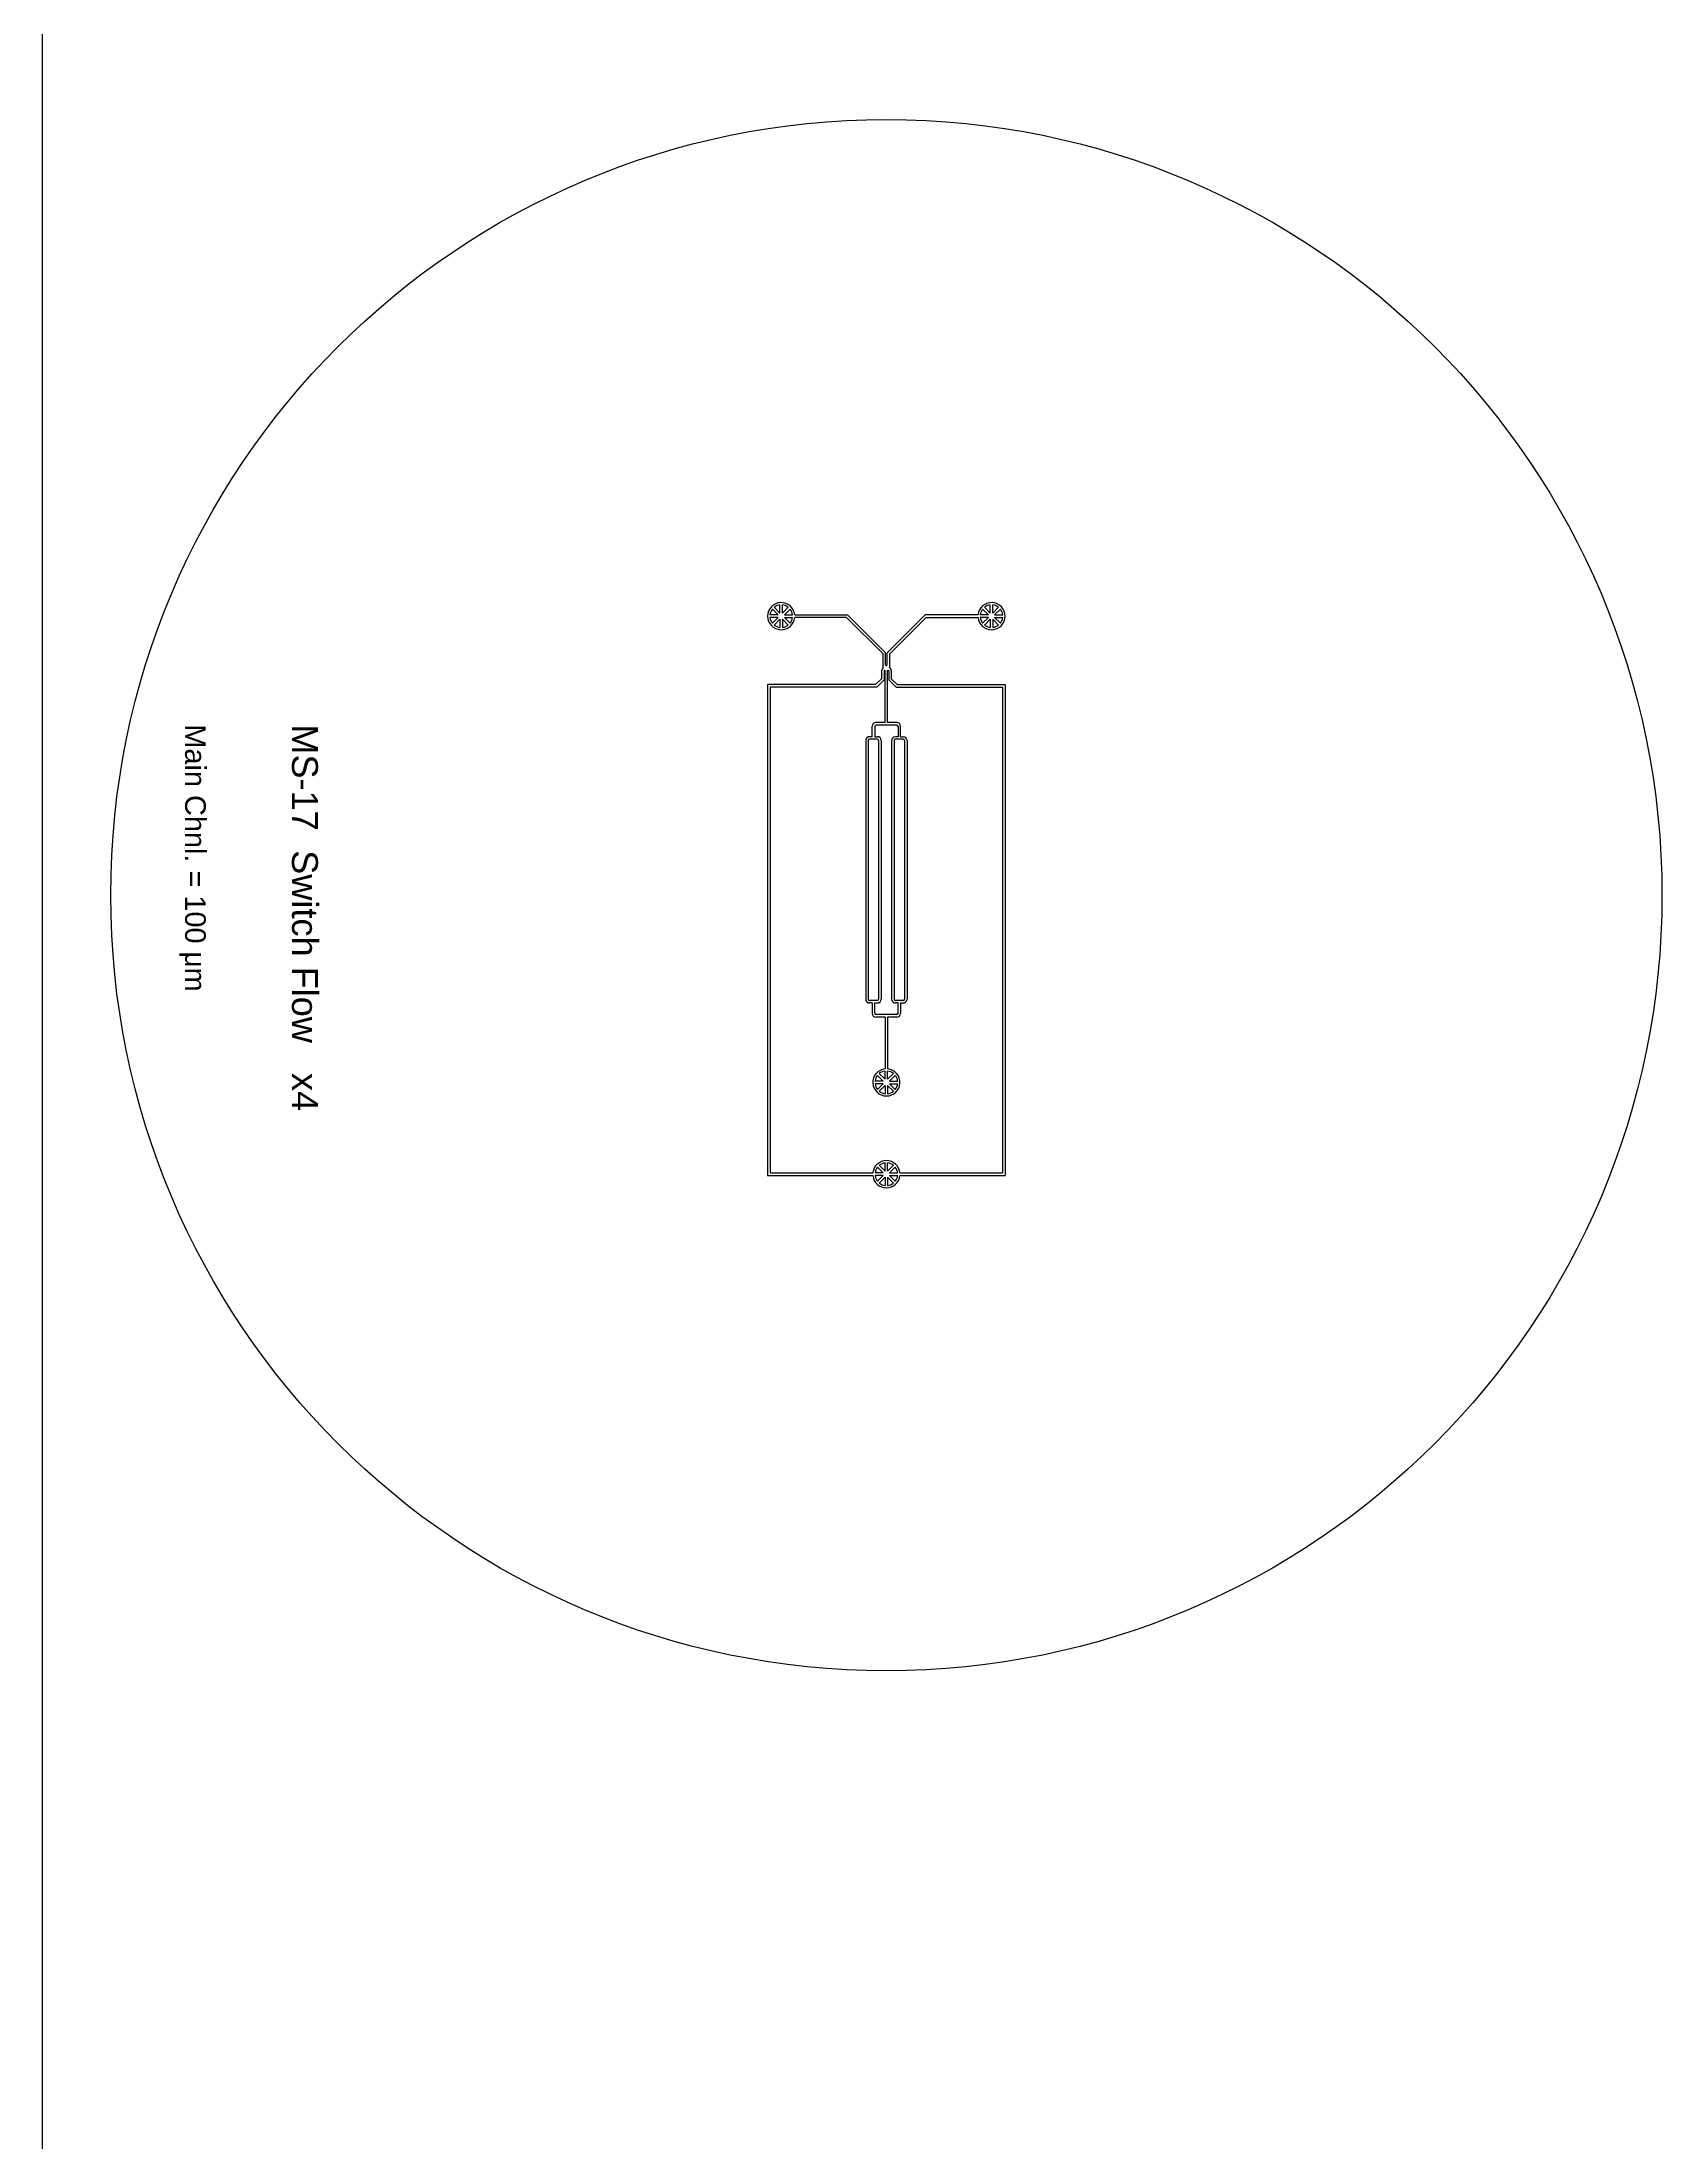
# Model space of a CAD drawing. Header units: millimetres. Extents: x 0 to 225000, y 0 to 300000.
# Drawn here: x 0 to 62659, y 96096 to 177323 of the extents above; entities that cross this region are included whole.
import ezdxf

# ---------------------------------------------------------------- set-up
doc = ezdxf.new("R2010")
doc.units = ezdxf.units.MM
doc.layers.add('CLEAR', color=150, linetype='Continuous')
doc.layers.add('MASK', color=10, linetype='Continuous')
doc.styles.get("Standard").update_dxf_attribs({"font": 'arial.ttf'})

msp = doc.modelspace()

# ---------------------------------------------------------------- linework, layer by layer
msp.add_circle((32659, 144323), 30000)
at = {"layer": 'CLEAR'}
for p, q in [((29115, 155165), (31156, 155165)), ((32629, 153692), (31156, 155165)), ((32689, 153692), (34162, 155165)), ((36203, 155165), (34162, 155165)), ((31115, 155065), (29115, 155065)), ((32529, 153651), (31115, 155065)), ((32789, 153651), (34203, 155065)), ((34203, 155065), (36203, 155065)), ((32529, 153132), (32529, 153651)), ((32629, 153232), (32629, 153692)), ((32689, 153232), (32689, 153692)), ((32789, 153132), (32789, 153651)), ((32529, 153132), (32469, 153012)), ((32469, 153012), (32469, 152694)), ((32609, 153012), (32569, 153012)), ((32569, 153012), (32569, 152652)), ((32609, 151003), (32609, 153012)), ((32644, 153202), (32629, 153232)), ((32644, 153202), (32674, 153202)), ((32674, 153202), (32689, 153232)), ((32709, 153012), (32749, 153012)), ((32709, 151002), (32709, 153012)), ((32749, 153012), (32749, 152652)), ((32789, 153132), (32849, 153012)), ((32849, 153012), (32849, 152694)), ((32245, 152470), (28067, 152470)), ((28067, 152470), (28067, 133480)), ((32286, 152370), (28167, 152370)), ((28167, 152370), (28167, 133580)), ((32469, 152694), (32245, 152470)), ((32569, 152652), (32286, 152370)), ((32749, 152652), (33032, 152370)), ((32849, 152694), (33074, 152470)), ((33032, 152370), (37151, 152370)), ((33074, 152470), (37251, 152470)), ((37151, 152370), (37151, 133580)), ((37251, 152470), (37251, 133480)), ((31859, 150303), (31859, 140303)), ((31959, 150303), (31959, 140303)), ((32109, 150453), (32009, 150453)), ((32309, 150353), (32009, 150353)), ((32109, 150453), (32109, 150853)), ((32209, 150853), (32209, 150453)), ((32209, 150453), (32309, 150453)), ((32609, 151003), (32259, 151003)), ((33059, 150902), (32259, 150903)), ((32359, 150303), (32359, 140303)), ((32459, 150303), (32459, 140302)), ((33059, 151002), (32709, 151002)), ((32859, 150302), (32859, 140302)), ((32959, 150302), (32959, 140302)), ((33109, 150452), (33009, 150452)), ((33309, 150352), (33009, 150352)), ((33109, 150852), (33109, 150452)), ((33209, 150452), (33209, 150852)), ((33209, 150452), (33309, 150452)), ((33359, 150302), (33359, 140302)), ((33459, 150302), (33459, 140302)), ((32309, 140252), (32009, 140252)), ((32109, 140152), (32009, 140152)), ((32109, 140152), (32109, 139752)), ((32209, 140152), (32309, 140152)), ((32209, 139752), (32209, 140152)), ((33309, 140252), (33009, 140252)), ((33109, 140152), (33009, 140152)), ((33109, 139752), (33109, 140152)), ((33209, 140152), (33309, 140152)), ((33209, 140152), (33209, 139752)), ((33059, 139702), (32259, 139702)), ((32609, 139602), (32259, 139602)), ((32609, 139602), (32609, 137602)), ((33059, 139602), (32709, 139602)), ((32709, 139602), (32709, 137602)), ((28067, 133480), (32137, 133480)), ((28167, 133580), (32137, 133580)), ((33182, 133580), (37151, 133580)), ((33182, 133480), (37251, 133480))]:
    msp.add_line(p, q, dxfattribs=at)
for centre, radius, start, end in [((28592, 155115), 525, 5.46502, 354.53498), ((36726, 155115), 525, 185.46502, 174.53498), ((32009, 150303), 150, 90, 180), ((32009, 150303), 50, 90, 180), ((32259, 150853), 150, 90, 180), ((32259, 150853), 50, 90, 180), ((32309, 150303), 150, 0, 90), ((32309, 150303), 50, 0, 90), ((33009, 150302), 150, 90, 180), ((33009, 150302), 50, 90, 180), ((33059, 150852), 150, 0, 90), ((33059, 150852), 50, 0, 90), ((33309, 150302), 150, 0, 90), ((33309, 150302), 50, 0, 90), ((32009, 140302), 150, 180, 270), ((32009, 140302), 50, 180, 270), ((32259, 139752), 150, 180, 270), ((32259, 139752), 50, 180, 270), ((32309, 140302), 50, 270, 0), ((32309, 140302), 150, 270, 0), ((33009, 140302), 150, 180, 270), ((33009, 140302), 50, 180, 270), ((33059, 139752), 50, 270, 0), ((33059, 139752), 150, 270, 0), ((33309, 140302), 50, 270, 0), ((33309, 140302), 150, 270, 0), ((32659, 137080), 525, 95.46502, 84.53498), ((32659, 133530), 525, 5.46502, 174.53498), ((32659, 133530), 525, 185.46502, 354.53498)]:
    msp.add_arc(centre, radius, start, end, dxfattribs=at)
at = {"layer": 'MASK'}
for p, q in [((0, 300000), (0, 0)), ((28472, 155165), (28156, 155165)), ((28472, 155165), (28249, 155389)), ((28543, 155236), (28319, 155459)), ((28543, 155236), (28543, 155552)), ((28642, 155236), (28642, 155552)), ((28642, 155236), (28866, 155459)), ((28713, 155165), (28936, 155389)), ((28713, 155165), (29029, 155165)), ((36606, 155165), (36290, 155165)), ((36606, 155165), (36382, 155389)), ((36676, 155236), (36453, 155459)), ((36676, 155236), (36676, 155552)), ((36776, 155236), (36776, 155552)), ((36776, 155236), (36999, 155459)), ((36847, 155165), (37070, 155389)), ((36847, 155165), (37163, 155165)), ((28472, 155065), (28156, 155065)), ((28472, 155065), (28249, 154842)), ((28543, 154995), (28319, 154771)), ((28543, 154995), (28543, 154679)), ((28642, 154995), (28866, 154771)), ((28642, 154995), (28642, 154679)), ((28713, 155065), (28936, 154842)), ((28713, 155065), (29029, 155065)), ((36606, 155065), (36290, 155065)), ((36606, 155065), (36382, 154842)), ((36676, 154995), (36453, 154771)), ((36676, 154995), (36676, 154679)), ((36776, 154995), (36999, 154771)), ((36776, 154995), (36776, 154679)), ((36847, 155065), (37070, 154842)), ((36847, 155065), (37163, 155065)), ((32539, 137130), (32315, 137353)), ((32609, 137200), (32386, 137424)), ((32609, 137200), (32609, 137516)), ((32709, 137200), (32709, 137516)), ((32709, 137200), (32933, 137424)), ((32780, 137130), (33003, 137353)), ((32539, 137130), (32223, 137130)), ((32539, 137030), (32223, 137030)), ((32539, 137030), (32315, 136806)), ((32609, 136959), (32386, 136736)), ((32609, 136959), (32609, 136643)), ((32709, 136959), (32933, 136736)), ((32709, 136959), (32709, 136643)), ((32780, 137130), (33096, 137130)), ((32780, 137030), (33003, 136806)), ((32780, 137030), (33096, 137030)), ((32539, 133580), (32223, 133580)), ((32539, 133480), (32223, 133480)), ((32539, 133580), (32315, 133803)), ((32539, 133480), (32315, 133256)), ((32609, 133650), (32386, 133874)), ((32609, 133409), (32386, 133186)), ((32609, 133650), (32609, 133966)), ((32609, 133409), (32609, 133093)), ((32709, 133650), (32709, 133966)), ((32709, 133650), (32933, 133874)), ((32709, 133409), (32933, 133186)), ((32709, 133409), (32709, 133093)), ((32780, 133580), (33003, 133803)), ((32780, 133580), (33096, 133580)), ((32780, 133480), (33003, 133256)), ((32780, 133480), (33096, 133480))]:
    msp.add_line(p, q, dxfattribs=at)
for centre, start, end in [((28592, 155115), 141.52417, 173.47583), ((28592, 155115), 96.52417, 128.47583), ((28592, 155115), 51.52417, 83.47583), ((28592, 155115), 6.52417, 38.47583), ((36726, 155115), 141.52417, 173.47583), ((36726, 155115), 96.52417, 128.47583), ((36726, 155115), 51.52417, 83.47583), ((36726, 155115), 6.52417, 38.47583), ((28592, 155115), 186.52417, 218.47583), ((28592, 155115), 231.52417, 263.47583), ((28592, 155115), 276.52417, 308.47583), ((28592, 155115), 321.52417, 353.47583), ((36726, 155115), 186.52417, 218.47583), ((36726, 155115), 231.52417, 263.47583), ((36726, 155115), 276.52417, 308.47583), ((36726, 155115), 321.52417, 353.47583), ((32659, 137080), 141.52417, 173.47583), ((32659, 137080), 96.52417, 128.47583), ((32659, 137080), 51.52417, 83.47583), ((32659, 137080), 6.52417, 38.47583), ((32659, 137080), 186.52417, 218.47583), ((32659, 137080), 231.52417, 263.47583), ((32659, 137080), 276.52417, 308.47583), ((32659, 137080), 321.52417, 353.47583), ((32659, 133530), 141.52417, 173.47583), ((32659, 133530), 186.52417, 218.47583), ((32659, 133530), 96.52417, 128.47583), ((32659, 133530), 51.52417, 83.47583), ((32659, 133530), 6.52417, 38.47583), ((32659, 133530), 321.52417, 353.47583), ((32659, 133530), 231.52417, 263.47583), ((32659, 133530), 276.52417, 308.47583)]:
    msp.add_arc(centre, 439, start, end, dxfattribs=at)

# ---------------------------------------------------------------- texts
at = {"layer": 'CLEAR', "insert": (7991, 150929), "char_height": 280, "attachment_point": 4, "rotation": 270}
msp.add_mtext_dynamic_manual_height_columns('{\\H3.5714x;MS-17^I Switch Flow   x4\\P\\H0.8x;  \\P\\H0.50001x; \\H1.9999x;\\PMain Chnl. = 100 \\fSymbol|b0|i0|c2|p18;m\\fArial|b0|i0|c0|p34;m}', width=14894.52, gutter_width=12.5, heights=[7482], dxfattribs=at)

doc.saveas('drawing.dxf')
